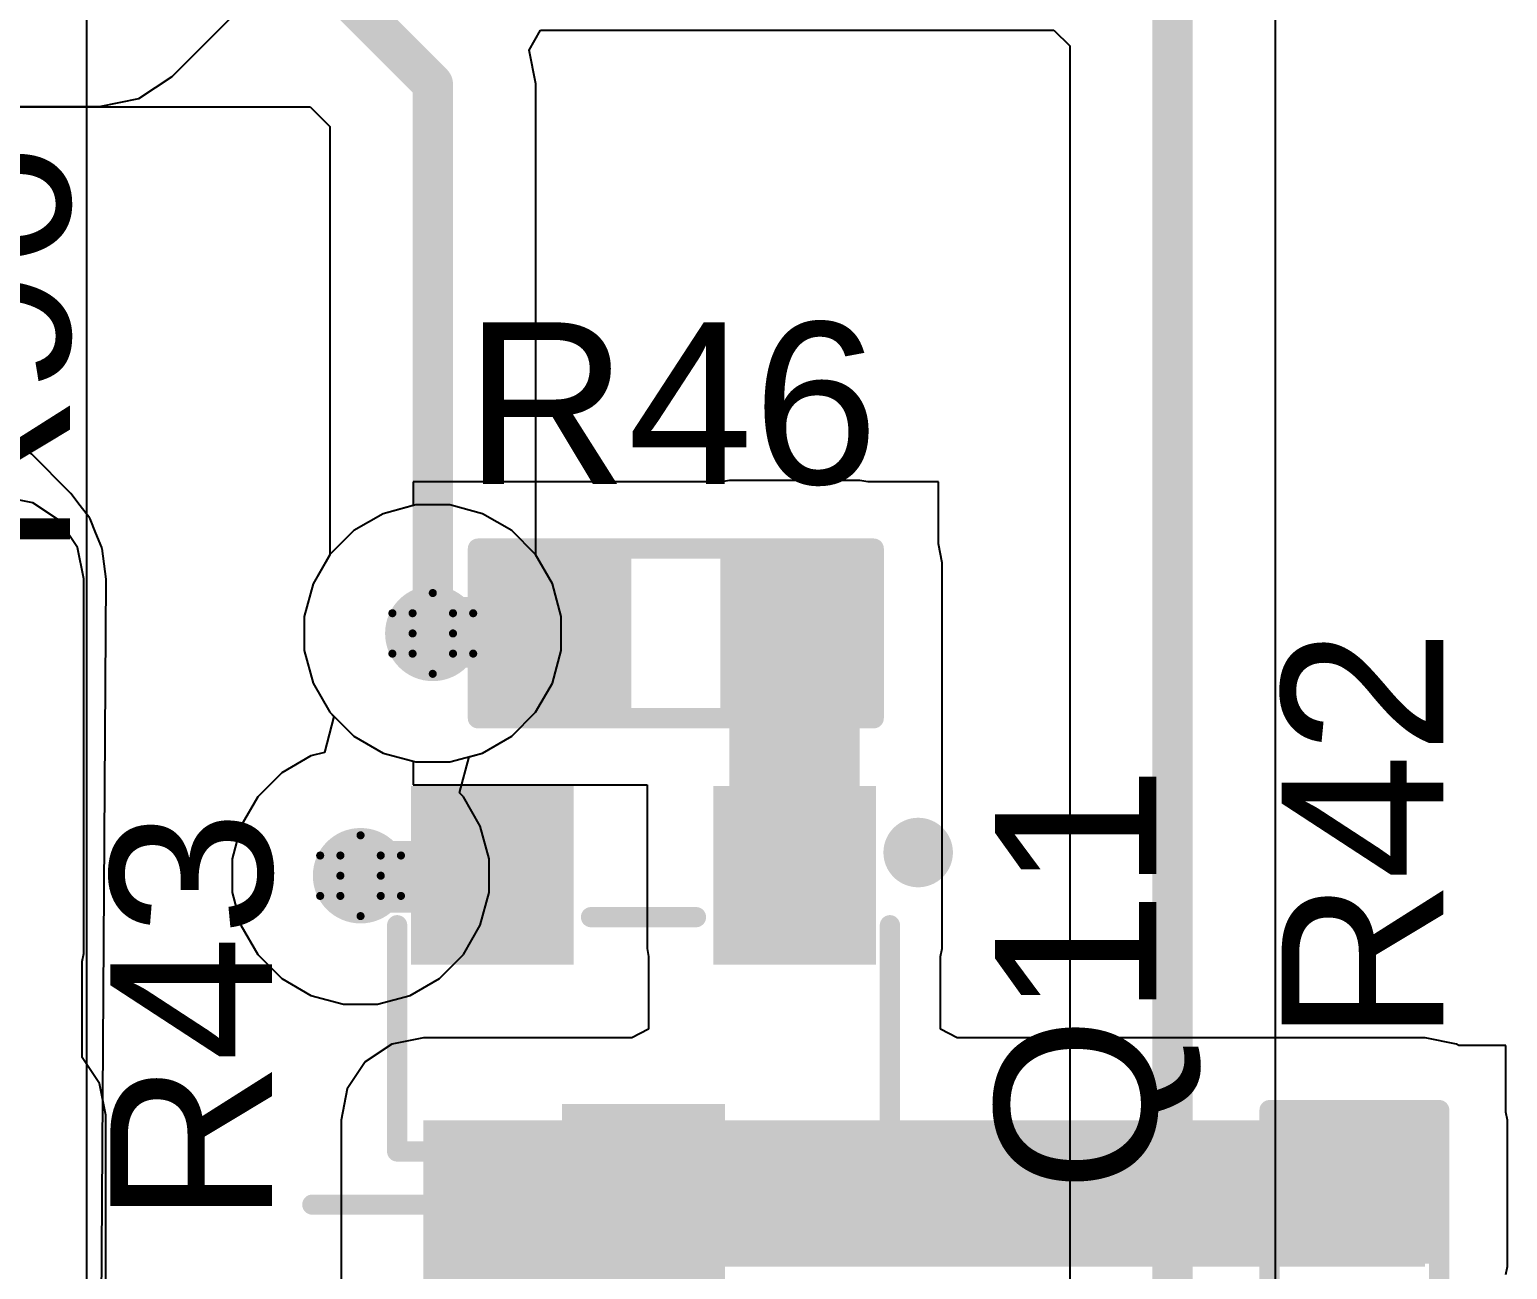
# Model space of a CAD drawing. Header units: inches. Extents: x -3 to 5437, y -3 to 5435.
# Drawn here: x 142.06 to 151.35, y 39.72 to 47.51 of the extents above; entities that cross this region are included whole.
import ezdxf

# ---------------------------------------------------------------- set-up
doc = ezdxf.new("R2010")
doc.units = ezdxf.units.IN
for name, color, linetype in [('Bottom Layer', 5, 'Continuous'), ('Bottom Solder', 6, 'Continuous'), ('Drill Drawing', 1, 'Continuous'), ('GND', 16, 'Continuous'), ('PWR', 76, 'Continuous'), ('Top Layer', 1, 'Continuous'), ('Top Overlay', 2, 'Continuous'), ('Top Paste', 8, 'Continuous'), ('Top Solder', 216, 'Continuous'), ('Via Holes', 16, 'Continuous')]:
    doc.layers.add(name, color=color, linetype=linetype)
doc.styles.add('Arial', font='', dxfattribs={"height": 0.2})
doc.styles.get('Arial').set_extended_font_data('Arial')

# ---------------------------------------------------------------- blocks, each defined once
blk = doc.blocks.new('SOT_23_316')
at = {"layer": 'Top Layer'}
for points in [[(-0.41, 1.46), (0.41, 1.46), (0.41, 0.54), (-0.41, 0.54)], [(-1.36, -0.54), (-0.54, -0.54), (-0.54, -1.46), (-1.36, -1.46)], [(0.54, -0.54), (1.36, -0.54), (1.36, -1.46), (0.54, -1.46)]]:
    blk.add_hatch(color=1, dxfattribs=at).paths.add_polyline_path(points)
at = {"layer": 'Top Paste'}
for points in [[(-0.41, 1.46), (0.41, 1.46), (0.41, 0.54), (-0.41, 0.54)], [(-1.36, -0.54), (-0.54, -0.54), (-0.54, -1.46), (-1.36, -1.46)], [(0.54, -0.54), (1.36, -0.54), (1.36, -1.46), (0.54, -1.46)]]:
    blk.add_hatch(color=8, dxfattribs=at).paths.add_polyline_path(points)
at = {"layer": 'Top Solder'}
for points in [[(-0.5116, 1.5616), (0.5116, 1.5616), (0.5116, 0.4384), (-0.5116, 0.4384)], [(-1.4616, -0.4384), (-0.4384, -0.4384), (-0.4384, -1.5616), (-1.4616, -1.5616)], [(0.4384, -0.4384), (1.4616, -0.4384), (1.4616, -1.5616), (0.4384, -1.5616)]]:
    blk.add_hatch(color=216, dxfattribs=at).paths.add_polyline_path(points)
at = {"layer": 'Top Overlay'}
for points in [[(-0.6096, 0.7366, 0.127, 0.127, 0), (-1.5494, 0.7366, 0.127, 0.127, 0)], [(-1.5494, 0.7366, 0.127, 0.127, 0), (-1.5494, -0.6858, 0.127, 0.127, 0)], [(1.5494, 0.7366, 0.127, 0.127, 0), (0.6096, 0.7366, 0.127, 0.127, 0)], [(1.5494, 0.7366, 0.127, 0.127, 0), (1.5494, -0.6858, 0.127, 0.127, 0)], [(0.3302, -0.7366, 0.127, 0.127, 0), (-0.3302, -0.7366, 0.127, 0.127, 0)]]:
    blk.add_lwpolyline(points, format="xyseb", dxfattribs=at)
for points in [[(-1.5812, 0.7366, 0.0635, 0.0635, 1), (-1.5176, 0.7366, 0.0635, 0.0635, 1)], [(-1.5812, 0.7366, 0.0635, 0.0635, 1), (-1.5176, 0.7366, 0.0635, 0.0635, 1)], [(-0.6413, 0.7366, 0.0635, 0.0635, 1), (-0.5778, 0.7366, 0.0635, 0.0635, 1)], [(0.5778, 0.7366, 0.0635, 0.0635, 1), (0.6413, 0.7366, 0.0635, 0.0635, 1)], [(1.5176, 0.7366, 0.0635, 0.0635, 1), (1.5812, 0.7366, 0.0635, 0.0635, 1)], [(1.5176, 0.7366, 0.0635, 0.0635, 1), (1.5812, 0.7366, 0.0635, 0.0635, 1)], [(-1.5812, -0.6858, 0.0635, 0.0635, 1), (-1.5176, -0.6858, 0.0635, 0.0635, 1)], [(1.5176, -0.6858, 0.0635, 0.0635, 1), (1.5812, -0.6858, 0.0635, 0.0635, 1)], [(-0.3619, -0.7366, 0.0635, 0.0635, 1), (-0.2984, -0.7366, 0.0635, 0.0635, 1)], [(0.2984, -0.7366, 0.0635, 0.0635, 1), (0.3619, -0.7366, 0.0635, 0.0635, 1)], [(-1.6356, -1.143, 0.254, 0.254, 1), (-1.8188, -1.143, 0.254, 0.254, 1)], [(-1.8823, -1.143, 0.127, 0.127, 1), (-1.7553, -1.143, 0.127, 0.127, 1)], [(-1.6991, -1.143, 0.127, 0.127, 1), (-1.5721, -1.143, 0.127, 0.127, 1)]]:
    blk.add_lwpolyline(points, format="xyseb", close=True, dxfattribs=at)
blk = doc.blocks.new('RES_0603_425')
at = {"layer": 'Top Layer'}
for points in [[(-0.381, 0.4445), (-0.381, -0.4445), (-1.143, -0.4445), (-1.143, 0.4445)], [(1.143, 0.4445), (1.143, -0.4445), (0.381, -0.4445), (0.381, 0.4445)]]:
    blk.add_hatch(color=1, dxfattribs=at).paths.add_polyline_path(points)
at = {"layer": 'Top Paste'}
for points in [[(-0.381, 0.4445), (-0.381, -0.4445), (-1.143, -0.4445), (-1.143, 0.4445)], [(1.143, 0.4445), (1.143, -0.4445), (0.381, -0.4445), (0.381, 0.4445)]]:
    blk.add_hatch(color=8, dxfattribs=at).paths.add_polyline_path(points)
at = {"layer": 'Top Solder'}
for points in [[(-0.2794, 0.5461), (-0.2794, -0.5461), (-1.2446, -0.5461), (-1.2446, 0.5461)], [(1.2446, 0.5461), (1.2446, -0.5461), (0.2794, -0.5461), (0.2794, 0.5461)]]:
    blk.add_hatch(color=216, dxfattribs=at).paths.add_polyline_path(points)
at = {"layer": 'Top Overlay'}
for points in [[(1.2446, 0.5334, 0.127, 0.127, 0), (-1.2446, 0.5334, 0.127, 0.127, 0)], [(-1.2446, 0.5334, 0.127, 0.127, 0), (-1.2446, -0.5334, 0.127, 0.127, 0)], [(1.2446, 0.5334, 0.127, 0.127, 0), (1.2446, -0.5334, 0.127, 0.127, 0)], [(1.2446, -0.5334, 0.127, 0.127, 0), (-1.2446, -0.5334, 0.127, 0.127, 0)]]:
    blk.add_lwpolyline(points, format="xyseb", dxfattribs=at)
for points in [[(-1.27635, 0.5334, 0.0635, 0.0635, 1), (-1.21285, 0.5334, 0.0635, 0.0635, 1)], [(-1.27635, 0.5334, 0.0635, 0.0635, 1), (-1.21285, 0.5334, 0.0635, 0.0635, 1)], [(1.21285, 0.5334, 0.0635, 0.0635, 1), (1.27635, 0.5334, 0.0635, 0.0635, 1)], [(1.21285, 0.5334, 0.0635, 0.0635, 1), (1.27635, 0.5334, 0.0635, 0.0635, 1)], [(-1.27635, -0.5334, 0.0635, 0.0635, 1), (-1.21285, -0.5334, 0.0635, 0.0635, 1)], [(-1.27635, -0.5334, 0.0635, 0.0635, 1), (-1.21285, -0.5334, 0.0635, 0.0635, 1)], [(1.21285, -0.5334, 0.0635, 0.0635, 1), (1.27635, -0.5334, 0.0635, 0.0635, 1)], [(1.21285, -0.5334, 0.0635, 0.0635, 1), (1.27635, -0.5334, 0.0635, 0.0635, 1)]]:
    blk.add_lwpolyline(points, format="xyseb", close=True, dxfattribs=at)
blk = doc.blocks.new('RES_0603_429')
at = {"layer": 'Top Layer'}
for points in [[(-0.381, 0.4445), (-0.381, -0.4445), (-1.143, -0.4445), (-1.143, 0.4445)], [(1.143, 0.4445), (1.143, -0.4445), (0.381, -0.4445), (0.381, 0.4445)]]:
    blk.add_hatch(color=1, dxfattribs=at).paths.add_polyline_path(points)
at = {"layer": 'Top Paste'}
for points in [[(-0.381, 0.4445), (-0.381, -0.4445), (-1.143, -0.4445), (-1.143, 0.4445)], [(1.143, 0.4445), (1.143, -0.4445), (0.381, -0.4445), (0.381, 0.4445)]]:
    blk.add_hatch(color=8, dxfattribs=at).paths.add_polyline_path(points)
at = {"layer": 'Top Solder'}
for points in [[(-0.2794, 0.5461), (-0.2794, -0.5461), (-1.2446, -0.5461), (-1.2446, 0.5461)], [(1.2446, 0.5461), (1.2446, -0.5461), (0.2794, -0.5461), (0.2794, 0.5461)]]:
    blk.add_hatch(color=216, dxfattribs=at).paths.add_polyline_path(points)
at = {"layer": 'Top Overlay'}
for points in [[(-1.2446, 0.5334, 0.127, 0.127, 0), (-1.2446, -0.5334, 0.127, 0.127, 0)], [(-1.2446, 0.5334, 0.127, 0.127, 0), (1.2446, 0.5334, 0.127, 0.127, 0)], [(1.2446, 0.5334, 0.127, 0.127, 0), (1.2446, -0.5334, 0.127, 0.127, 0)], [(-1.2446, -0.5334, 0.127, 0.127, 0), (1.2446, -0.5334, 0.127, 0.127, 0)]]:
    blk.add_lwpolyline(points, format="xyseb", dxfattribs=at)
for points in [[(-1.27635, 0.5334, 0.0635, 0.0635, 1), (-1.21285, 0.5334, 0.0635, 0.0635, 1)], [(-1.27635, 0.5334, 0.0635, 0.0635, 1), (-1.21285, 0.5334, 0.0635, 0.0635, 1)], [(1.21285, 0.5334, 0.0635, 0.0635, 1), (1.27635, 0.5334, 0.0635, 0.0635, 1)], [(1.21285, 0.5334, 0.0635, 0.0635, 1), (1.27635, 0.5334, 0.0635, 0.0635, 1)], [(-1.27635, -0.5334, 0.0635, 0.0635, 1), (-1.21285, -0.5334, 0.0635, 0.0635, 1)], [(-1.27635, -0.5334, 0.0635, 0.0635, 1), (-1.21285, -0.5334, 0.0635, 0.0635, 1)], [(1.21285, -0.5334, 0.0635, 0.0635, 1), (1.27635, -0.5334, 0.0635, 0.0635, 1)], [(1.21285, -0.5334, 0.0635, 0.0635, 1), (1.27635, -0.5334, 0.0635, 0.0635, 1)]]:
    blk.add_lwpolyline(points, format="xyseb", close=True, dxfattribs=at)

msp = doc.modelspace()

# ---------------------------------------------------------------- hatches: boundary and pattern name
at = {"layer": 'Bottom Layer'}
h = msp.add_hatch(color=5, dxfattribs=at)
edge = h.paths.add_edge_path()
edge.add_arc((144.5944, 43.7143), 0.3, 0, 360)
h = msp.add_hatch(color=5, dxfattribs=at)
edge = h.paths.add_edge_path()
edge.add_arc((144.1402, 42.1909), 0.3, 0, 360)
at = {"layer": 'Bottom Solder'}
h = msp.add_hatch(color=6, dxfattribs=at)
edge = h.paths.add_edge_path()
edge.add_arc((144.5944, 43.7143), 0.15, 0, 360)
h = msp.add_hatch(color=6, dxfattribs=at)
edge = h.paths.add_edge_path()
edge.add_arc((144.1402, 42.1909), 0.15, 0, 360)
at = {"layer": 'GND'}
h = msp.add_hatch(color=16, dxfattribs=at)
edge = h.paths.add_edge_path()
edge.add_arc((144.5944, 43.7143), 0.3, 0, 360)
h = msp.add_hatch(color=16, dxfattribs=at)
edge = h.paths.add_edge_path()
edge.add_arc((144.1402, 42.1909), 0.3, 0, 360)
at = {"layer": 'PWR'}
h = msp.add_hatch(color=76, dxfattribs=at)
edge = h.paths.add_edge_path()
edge.add_arc((144.5944, 43.7143), 0.3, 0, 360)
h = msp.add_hatch(color=76, dxfattribs=at)
edge = h.paths.add_edge_path()
edge.add_arc((144.1402, 42.1909), 0.3, 0, 360)
at = {"layer": 'Top Layer'}
for points in [[(146.4596, 41.7337), (147.2796, 41.7337), (147.2796, 44.1588), (146.4596, 44.1588)], [(144.5944, 43.4984), (145.7418, 43.4984), (145.7418, 43.9429), (144.5944, 43.9429)], [(144.9282, 42.409), (144.1402, 42.409), (144.1402, 41.959), (144.9282, 41.959)], [(144.5353, 38.5835), (145.5096, 38.5835), (145.5096, 40.6537), (144.5353, 40.6537)], [(144.5353, 39.7337), (150.8345, 39.7337), (150.8345, 40.6537), (144.5353, 40.6537)]]:
    msp.add_hatch(color=1, dxfattribs=at).paths.add_polyline_path(points)
h = msp.add_hatch(color=1, dxfattribs=at)
edge = h.paths.add_edge_path()
edge.add_arc((144.5944, 43.7143), 0.3, 0, 360)
h = msp.add_hatch(color=1, dxfattribs=at)
edge = h.paths.add_edge_path()
edge.add_arc((144.1402, 42.1909), 0.3, 0, 360)
at = {"layer": 'Top Solder'}
h = msp.add_hatch(color=216, dxfattribs=at)
edge = h.paths.add_edge_path()
edge.add_arc((144.5944, 43.7143), 0.15, 0, 360)
h = msp.add_hatch(color=216, dxfattribs=at)
edge = h.paths.add_edge_path()
edge.add_arc((144.1402, 42.1909), 0.15, 0, 360)
at = {"layer": 'Via Holes'}
h = msp.add_hatch(color=7, dxfattribs=at)
edge = h.paths.add_edge_path()
edge.add_arc((144.5944, 43.7143), 0.15, 0, 360)
h = msp.add_hatch(color=7, dxfattribs=at)
edge = h.paths.add_edge_path()
edge.add_arc((144.1402, 42.1909), 0.15, 0, 360)

# ---------------------------------------------------------------- linework, layer by layer
at = {"layer": 'Bottom Layer'}
for p, q in [((149.8945, 23.2285), (149.8945, 47.6765)), ((145.1997, 47.3811), (145.2727, 47.5081)), ((145.2727, 47.5081), (148.4999, 47.5081)), ((148.4999, 47.5081), (148.5996, 47.4084)), ((148.5996, 47.4084), (148.5996, 23.2285)), ((145.2419, 47.1691), (145.1997, 47.3811)), ((145.2419, 44.2089), (145.2419, 47.1691)), ((127.1793, 47.0255), (143.8224, 47.0255)), ((143.8224, 47.0255), (143.947, 46.9009)), ((143.947, 46.9009), (143.947, 44.2089)), ((142.0723, 44.8411), (141.9131, 44.9632)), ((142.3149, 44.5984), (142.0723, 44.8411)), ((142.3164, 44.5964), (142.3149, 44.5984)), ((142.3185, 44.5948), (142.3164, 44.5964)), ((142.3775, 44.5169), (142.3185, 44.5948)), ((142.437, 44.4393), (142.3775, 44.5169)), ((142.438, 44.4369), (142.437, 44.4393)), ((142.4396, 44.4349), (142.438, 44.4369)), ((142.4764, 44.3443), (142.4396, 44.4349)), ((142.5138, 44.2539), (142.4764, 44.3443)), ((142.5141, 44.2514), (142.5138, 44.2539)), ((142.5151, 44.249), (142.5141, 44.2514)), ((142.5272, 44.152), (142.5151, 44.249)), ((142.54, 44.055), (142.5272, 44.152)), ((143.947, 44.2089), (143.8415, 44.0262)), ((145.3474, 44.0262), (145.2419, 44.2089)), ((142.5397, 44.0524), (142.54, 44.055)), ((142.5034, 38.5015), (142.54, 44.0499)), ((142.54, 44.0499), (142.5397, 44.0524)), ((143.8415, 44.0262), (143.7864, 43.8206)), ((145.4024, 43.8206), (145.3474, 44.0262)), ((143.7864, 43.8206), (143.7864, 43.6079)), ((145.4024, 43.6079), (145.4024, 43.8206)), ((143.7864, 43.6079), (143.8415, 43.4024)), ((145.3474, 43.4024), (145.4024, 43.6079)), ((143.8415, 43.4024), (143.9479, 43.2182)), ((145.241, 43.2182), (145.3474, 43.4024)), ((143.9479, 43.2182), (144.0983, 43.0677)), ((145.0906, 43.0677), (145.241, 43.2182)), ((144.0983, 43.0677), (144.2826, 42.9613)), ((144.9063, 42.9613), (145.0906, 43.0677)), ((144.2826, 42.9613), (144.4881, 42.9063)), ((144.7008, 42.9063), (144.9063, 42.9613)), ((144.4881, 42.9063), (144.7008, 42.9063))]:
    msp.add_line(p, q, dxfattribs=at)
for points in [[(144.0906, 47.673, 0.254, 0.254, 0), (144.5944, 47.1691, 0.254, 0.254, 0)], [(149.247, 22.7339, 0.254, 0.254, 0), (149.247, 47.6765, 0.254, 0.254, 0)], [(144.5944, 43.7143, 0.254, 0.254, 0), (144.5944, 47.1691, 0.254, 0.254, 0)]]:
    msp.add_lwpolyline(points, format="xyseb", dxfattribs=at)
for points in [[(144.5309, 47.1691, 0.127, 0.127, 1), (144.6579, 47.1691, 0.127, 0.127, 1)], [(144.5309, 47.1691, 0.127, 0.127, 1), (144.6579, 47.1691, 0.127, 0.127, 1)], [(144.5309, 43.7143, 0.127, 0.127, 1), (144.6579, 43.7143, 0.127, 0.127, 1)]]:
    msp.add_lwpolyline(points, format="xyseb", close=True, dxfattribs=at)
at = {"layer": 'Drill Drawing'}
for points in [[(144.4674, 43.8413, 0.0508, 0.0508, 0), (144.5944, 43.9683, 0.0508, 0.0508, 0)], [(144.5944, 43.9683, 0.0508, 0.0508, 0), (144.7214, 43.8413, 0.0508, 0.0508, 0)], [(144.3404, 43.8413, 0.0508, 0.0508, 0), (144.4674, 43.7143, 0.0508, 0.0508, 0)], [(144.3404, 43.8413, 0.0508, 0.0508, 0), (144.4674, 43.8413, 0.0508, 0.0508, 0)], [(144.7214, 43.8413, 0.0508, 0.0508, 0), (144.8484, 43.8413, 0.0508, 0.0508, 0)], [(144.7214, 43.7143, 0.0508, 0.0508, 0), (144.8484, 43.8413, 0.0508, 0.0508, 0)], [(144.3404, 43.5873, 0.0508, 0.0508, 0), (144.4674, 43.7143, 0.0508, 0.0508, 0)], [(144.7214, 43.7143, 0.0508, 0.0508, 0), (144.8484, 43.5873, 0.0508, 0.0508, 0)], [(144.3404, 43.5873, 0.0508, 0.0508, 0), (144.4674, 43.5873, 0.0508, 0.0508, 0)], [(144.4674, 43.5873, 0.0508, 0.0508, 0), (144.5944, 43.4603, 0.0508, 0.0508, 0)], [(144.5944, 43.4603, 0.0508, 0.0508, 0), (144.7214, 43.5873, 0.0508, 0.0508, 0)], [(144.7214, 43.5873, 0.0508, 0.0508, 0), (144.8484, 43.5873, 0.0508, 0.0508, 0)], [(144.0132, 42.3179, 0.0508, 0.0508, 0), (144.1402, 42.4449, 0.0508, 0.0508, 0)], [(144.1402, 42.4449, 0.0508, 0.0508, 0), (144.2672, 42.3179, 0.0508, 0.0508, 0)], [(143.8862, 42.3179, 0.0508, 0.0508, 0), (144.0132, 42.1909, 0.0508, 0.0508, 0)], [(143.8862, 42.3179, 0.0508, 0.0508, 0), (144.0132, 42.3179, 0.0508, 0.0508, 0)], [(144.2672, 42.3179, 0.0508, 0.0508, 0), (144.3942, 42.3179, 0.0508, 0.0508, 0)], [(144.2672, 42.1909, 0.0508, 0.0508, 0), (144.3942, 42.3179, 0.0508, 0.0508, 0)], [(143.8862, 42.0639, 0.0508, 0.0508, 0), (144.0132, 42.1909, 0.0508, 0.0508, 0)], [(144.2672, 42.1909, 0.0508, 0.0508, 0), (144.3942, 42.0639, 0.0508, 0.0508, 0)], [(143.8862, 42.0639, 0.0508, 0.0508, 0), (144.0132, 42.0639, 0.0508, 0.0508, 0)], [(144.0132, 42.0639, 0.0508, 0.0508, 0), (144.1402, 41.9369, 0.0508, 0.0508, 0)], [(144.1402, 41.9369, 0.0508, 0.0508, 0), (144.2672, 42.0639, 0.0508, 0.0508, 0)], [(144.2672, 42.0639, 0.0508, 0.0508, 0), (144.3942, 42.0639, 0.0508, 0.0508, 0)]]:
    msp.add_lwpolyline(points, format="xyseb", dxfattribs=at)
for points in [[(144.5817, 43.9683, 0.0254, 0.0254, 1), (144.6071, 43.9683, 0.0254, 0.0254, 1)], [(144.5817, 43.9683, 0.0254, 0.0254, 1), (144.6071, 43.9683, 0.0254, 0.0254, 1)], [(144.3277, 43.8413, 0.0254, 0.0254, 1), (144.3531, 43.8413, 0.0254, 0.0254, 1)], [(144.3277, 43.8413, 0.0254, 0.0254, 1), (144.3531, 43.8413, 0.0254, 0.0254, 1)], [(144.4547, 43.8413, 0.0254, 0.0254, 1), (144.4801, 43.8413, 0.0254, 0.0254, 1)], [(144.4547, 43.8413, 0.0254, 0.0254, 1), (144.4801, 43.8413, 0.0254, 0.0254, 1)], [(144.7087, 43.8413, 0.0254, 0.0254, 1), (144.7341, 43.8413, 0.0254, 0.0254, 1)], [(144.7087, 43.8413, 0.0254, 0.0254, 1), (144.7341, 43.8413, 0.0254, 0.0254, 1)], [(144.8357, 43.8413, 0.0254, 0.0254, 1), (144.8611, 43.8413, 0.0254, 0.0254, 1)], [(144.8357, 43.8413, 0.0254, 0.0254, 1), (144.8611, 43.8413, 0.0254, 0.0254, 1)], [(144.4547, 43.7143, 0.0254, 0.0254, 1), (144.4801, 43.7143, 0.0254, 0.0254, 1)], [(144.4547, 43.7143, 0.0254, 0.0254, 1), (144.4801, 43.7143, 0.0254, 0.0254, 1)], [(144.7087, 43.7143, 0.0254, 0.0254, 1), (144.7341, 43.7143, 0.0254, 0.0254, 1)], [(144.7087, 43.7143, 0.0254, 0.0254, 1), (144.7341, 43.7143, 0.0254, 0.0254, 1)], [(144.3277, 43.5873, 0.0254, 0.0254, 1), (144.3531, 43.5873, 0.0254, 0.0254, 1)], [(144.3277, 43.5873, 0.0254, 0.0254, 1), (144.3531, 43.5873, 0.0254, 0.0254, 1)], [(144.4547, 43.5873, 0.0254, 0.0254, 1), (144.4801, 43.5873, 0.0254, 0.0254, 1)], [(144.4547, 43.5873, 0.0254, 0.0254, 1), (144.4801, 43.5873, 0.0254, 0.0254, 1)], [(144.7087, 43.5873, 0.0254, 0.0254, 1), (144.7341, 43.5873, 0.0254, 0.0254, 1)], [(144.7087, 43.5873, 0.0254, 0.0254, 1), (144.7341, 43.5873, 0.0254, 0.0254, 1)], [(144.8357, 43.5873, 0.0254, 0.0254, 1), (144.8611, 43.5873, 0.0254, 0.0254, 1)], [(144.8357, 43.5873, 0.0254, 0.0254, 1), (144.8611, 43.5873, 0.0254, 0.0254, 1)], [(144.5817, 43.4603, 0.0254, 0.0254, 1), (144.6071, 43.4603, 0.0254, 0.0254, 1)], [(144.5817, 43.4603, 0.0254, 0.0254, 1), (144.6071, 43.4603, 0.0254, 0.0254, 1)], [(144.1275, 42.4449, 0.0254, 0.0254, 1), (144.1529, 42.4449, 0.0254, 0.0254, 1)], [(144.1275, 42.4449, 0.0254, 0.0254, 1), (144.1529, 42.4449, 0.0254, 0.0254, 1)], [(143.8735, 42.3179, 0.0254, 0.0254, 1), (143.8989, 42.3179, 0.0254, 0.0254, 1)], [(143.8735, 42.3179, 0.0254, 0.0254, 1), (143.8989, 42.3179, 0.0254, 0.0254, 1)], [(144.0005, 42.3179, 0.0254, 0.0254, 1), (144.0259, 42.3179, 0.0254, 0.0254, 1)], [(144.0005, 42.3179, 0.0254, 0.0254, 1), (144.0259, 42.3179, 0.0254, 0.0254, 1)], [(144.2545, 42.3179, 0.0254, 0.0254, 1), (144.2799, 42.3179, 0.0254, 0.0254, 1)], [(144.2545, 42.3179, 0.0254, 0.0254, 1), (144.2799, 42.3179, 0.0254, 0.0254, 1)], [(144.3815, 42.3179, 0.0254, 0.0254, 1), (144.4069, 42.3179, 0.0254, 0.0254, 1)], [(144.3815, 42.3179, 0.0254, 0.0254, 1), (144.4069, 42.3179, 0.0254, 0.0254, 1)], [(144.0005, 42.1909, 0.0254, 0.0254, 1), (144.0259, 42.1909, 0.0254, 0.0254, 1)], [(144.0005, 42.1909, 0.0254, 0.0254, 1), (144.0259, 42.1909, 0.0254, 0.0254, 1)], [(144.2545, 42.1909, 0.0254, 0.0254, 1), (144.2799, 42.1909, 0.0254, 0.0254, 1)], [(144.2545, 42.1909, 0.0254, 0.0254, 1), (144.2799, 42.1909, 0.0254, 0.0254, 1)], [(143.8735, 42.0639, 0.0254, 0.0254, 1), (143.8989, 42.0639, 0.0254, 0.0254, 1)], [(143.8735, 42.0639, 0.0254, 0.0254, 1), (143.8989, 42.0639, 0.0254, 0.0254, 1)], [(144.0005, 42.0639, 0.0254, 0.0254, 1), (144.0259, 42.0639, 0.0254, 0.0254, 1)], [(144.0005, 42.0639, 0.0254, 0.0254, 1), (144.0259, 42.0639, 0.0254, 0.0254, 1)], [(144.2545, 42.0639, 0.0254, 0.0254, 1), (144.2799, 42.0639, 0.0254, 0.0254, 1)], [(144.2545, 42.0639, 0.0254, 0.0254, 1), (144.2799, 42.0639, 0.0254, 0.0254, 1)], [(144.3815, 42.0639, 0.0254, 0.0254, 1), (144.4069, 42.0639, 0.0254, 0.0254, 1)], [(144.3815, 42.0639, 0.0254, 0.0254, 1), (144.4069, 42.0639, 0.0254, 0.0254, 1)], [(144.1275, 41.9369, 0.0254, 0.0254, 1), (144.1529, 41.9369, 0.0254, 0.0254, 1)], [(144.1275, 41.9369, 0.0254, 0.0254, 1), (144.1529, 41.9369, 0.0254, 0.0254, 1)]]:
    msp.add_lwpolyline(points, format="xyseb", close=True, dxfattribs=at)
at = {"layer": 'GND'}
for p, q in [((144.4881, 44.5223), (144.2826, 44.4672)), ((144.7008, 44.5223), (144.4881, 44.5223)), ((144.9063, 44.4672), (144.7008, 44.5223)), ((144.2826, 44.4672), (144.0983, 44.3608)), ((145.0906, 44.3608), (144.9063, 44.4672)), ((144.0983, 44.3608), (143.9479, 44.2104)), ((145.241, 44.2104), (145.0906, 44.3608)), ((143.9479, 44.2104), (143.8415, 44.0262)), ((145.3474, 44.0262), (145.241, 44.2104)), ((143.8415, 44.0262), (143.7864, 43.8206)), ((145.4024, 43.8206), (145.3474, 44.0262)), ((143.7864, 43.8206), (143.7864, 43.6079)), ((145.4024, 43.6079), (145.4024, 43.8206)), ((143.7864, 43.6079), (143.8415, 43.4024)), ((145.3474, 43.4024), (145.4024, 43.6079)), ((143.8415, 43.4024), (143.9479, 43.2182)), ((145.241, 43.2182), (145.3474, 43.4024)), ((143.9479, 43.2182), (144.0983, 43.0677)), ((145.0906, 43.0677), (145.241, 43.2182)), ((144.0983, 43.0677), (144.2826, 42.9613)), ((144.9063, 42.9613), (145.0906, 43.0677)), ((144.2826, 42.9613), (144.4881, 42.9063)), ((144.7008, 42.9063), (144.9063, 42.9613)), ((144.4881, 42.9063), (144.7008, 42.9063))]:
    msp.add_line(p, q, dxfattribs=at)
at = {"layer": 'PWR'}
for p, q in [((142.4178, 35.7886), (142.4178, 54.1274)), ((144.4881, 44.5223), (144.2826, 44.4672)), ((144.7008, 44.5223), (144.4881, 44.5223)), ((144.9063, 44.4672), (144.7008, 44.5223)), ((144.2826, 44.4672), (144.0983, 44.3608)), ((145.0906, 44.3608), (144.9063, 44.4672)), ((144.0983, 44.3608), (143.9479, 44.2104)), ((145.241, 44.2104), (145.0906, 44.3608)), ((143.9479, 44.2104), (143.8415, 44.0262)), ((145.3474, 44.0262), (145.241, 44.2104)), ((143.8415, 44.0262), (143.7864, 43.8206)), ((145.4024, 43.8206), (145.3474, 44.0262)), ((143.7864, 43.8206), (143.7864, 43.6079)), ((145.4024, 43.6079), (145.4024, 43.8206)), ((143.7864, 43.6079), (143.8415, 43.4024)), ((145.3474, 43.4024), (145.4024, 43.6079)), ((143.8415, 43.4024), (143.9479, 43.2182)), ((145.241, 43.2182), (145.3474, 43.4024)), ((143.9479, 43.2182), (143.9731, 43.1929)), ((145.0906, 43.0677), (145.241, 43.2182)), ((143.9731, 43.1929), (143.9124, 42.9663)), ((144.9063, 42.9613), (145.0906, 43.0677)), ((143.8284, 42.9438), (143.6441, 42.8374)), ((143.9124, 42.9663), (143.8284, 42.9438)), ((144.7616, 42.7122), (144.8223, 42.9388)), ((144.8223, 42.9388), (144.9063, 42.9613)), ((143.6441, 42.8374), (143.4937, 42.687)), ((143.4937, 42.687), (143.3873, 42.5027)), ((144.7868, 42.687), (144.7616, 42.7122)), ((144.8932, 42.5027), (144.7868, 42.687)), ((143.3873, 42.5027), (143.3322, 42.2972)), ((144.9482, 42.2972), (144.8932, 42.5027)), ((143.3322, 42.2972), (143.3322, 42.0845)), ((144.9482, 42.0845), (144.9482, 42.2972)), ((143.3322, 42.0845), (143.3873, 41.879)), ((144.8932, 41.879), (144.9482, 42.0845)), ((143.3873, 41.879), (143.4937, 41.6947)), ((144.7868, 41.6947), (144.8932, 41.879)), ((143.4937, 41.6947), (143.6441, 41.5443)), ((144.6364, 41.5443), (144.7868, 41.6947)), ((143.6441, 41.5443), (143.8284, 41.4379)), ((144.4521, 41.4379), (144.6364, 41.5443)), ((143.8284, 41.4379), (144.0339, 41.3829)), ((144.0339, 41.3829), (144.2466, 41.3829)), ((144.2466, 41.3829), (144.4521, 41.4379))]:
    msp.add_line(p, q, dxfattribs=at)
at = {"layer": 'Top Layer'}
for p, q in [((142.9558, 47.217), (143.368, 47.6292)), ((142.7458, 47.0767), (142.9558, 47.217)), ((106.3743, 47.0274), (142.498, 47.0274)), ((142.498, 47.0274), (142.7458, 47.0767)), ((146.4096, 44.6668), (144.4718, 44.6668)), ((144.4718, 44.6668), (144.4718, 44.5179)), ((146.4596, 44.6767), (146.4096, 44.6668)), ((147.2796, 44.6767), (146.4596, 44.6767)), ((147.3297, 44.6668), (147.2796, 44.6767)), ((147.7738, 44.6668), (147.3297, 44.6668)), ((147.7738, 44.2782), (147.7738, 44.6668)), ((142.0792, 44.5357), (141.881, 44.5751)), ((142.2473, 44.4234), (142.0792, 44.5357)), ((144.4718, 44.5179), (144.2826, 44.4672)), ((144.2826, 44.4672), (144.0983, 44.3608)), ((142.3596, 44.2554), (142.2473, 44.4234)), ((144.0983, 44.3608), (143.9479, 44.2104)), ((142.399, 44.0572), (142.3596, 44.2554)), ((147.7976, 44.1588), (147.7738, 44.2782)), ((143.9479, 44.2104), (143.8415, 44.0262)), ((147.7976, 41.7337), (147.7976, 44.1588)), ((142.399, 41.7017), (142.399, 44.0572)), ((143.8415, 44.0262), (143.7864, 43.8206)), ((143.7864, 43.8206), (143.7864, 43.6079)), ((143.7864, 43.6079), (143.8415, 43.4024)), ((143.8415, 43.4024), (143.9479, 43.2182)), ((143.9479, 43.2182), (144.0983, 43.0677)), ((144.0983, 43.0677), (144.2826, 42.9613)), ((144.2826, 42.9613), (144.4718, 42.9106)), ((144.4718, 42.9106), (144.4718, 42.7618)), ((144.4718, 42.7618), (145.9417, 42.7618)), ((145.9417, 42.7618), (145.9417, 41.7337)), ((145.9417, 41.7337), (145.9516, 41.6836)), ((147.7876, 41.6836), (147.7976, 41.7337)), ((142.389, 41.6516), (142.399, 41.7017)), ((142.389, 41.0488), (142.389, 41.6516)), ((145.9516, 41.6836), (145.9516, 41.2257)), ((147.7876, 41.2986), (147.7876, 41.6836)), ((147.7876, 41.2257), (147.7876, 41.2986)), ((145.9516, 41.2257), (145.847, 41.1716)), ((147.8922, 41.1716), (147.7876, 41.2257)), ((144.3371, 41.1322), (144.1691, 41.0199)), ((144.5353, 41.1716), (144.3371, 41.1322)), ((145.847, 41.1716), (144.5353, 41.1716)), ((150.8345, 41.1716), (147.8922, 41.1716)), ((151.0327, 41.1322), (150.8345, 41.1716)), ((151.0458, 41.1235), (151.0327, 41.1322)), ((151.3425, 41.1235), (151.0458, 41.1235)), ((151.3425, 40.7037), (151.3425, 41.1235)), ((142.4993, 40.8839), (142.389, 41.0488)), ((144.1691, 41.0199), (144.0568, 40.8519)), ((142.5387, 40.6857), (142.4993, 40.8839)), ((144.0568, 40.8519), (144.0174, 40.6537)), ((142.5387, 35.4593), (142.5387, 40.6857)), ((144.0174, 40.6537), (144.0174, 39.5855)), ((151.3525, 40.6537), (151.3425, 40.7037)), ((151.3525, 39.7337), (151.3525, 40.6537)), ((151.3425, 39.6836), (151.3525, 39.7337))]:
    msp.add_line(p, q, dxfattribs=at)
at = {"layer": 'Top Overlay'}
for points in [[(143.8368, 40.1228, 0.127, 0.127, 0), (144.7864, 40.1228, 0.127, 0.127, 0)], [(144.7864, 40.1228, 0.127, 0.127, 0), (144.9798, 39.9293, 0.127, 0.127, 0)], [(144.9798, 39.4471, 0.127, 0.127, 0), (144.9798, 39.9293, 0.127, 0.127, 0)]]:
    msp.add_lwpolyline(points, format="xyseb", dxfattribs=at)
for points in [[(143.8051, 40.1228, 0.0635, 0.0635, 1), (143.8686, 40.1228, 0.0635, 0.0635, 1)], [(144.7546, 40.1228, 0.0635, 0.0635, 1), (144.8181, 40.1228, 0.0635, 0.0635, 1)], [(144.7546, 40.1228, 0.0635, 0.0635, 1), (144.8181, 40.1228, 0.0635, 0.0635, 1)], [(144.9481, 39.9293, 0.0635, 0.0635, 1), (145.0116, 39.9293, 0.0635, 0.0635, 1)], [(144.9481, 39.9293, 0.0635, 0.0635, 1), (145.0116, 39.9293, 0.0635, 0.0635, 1)]]:
    msp.add_lwpolyline(points, format="xyseb", close=True, dxfattribs=at)

# ---------------------------------------------------------------- block references
for name, p, rotation in [('RES_0603_425', (146.1228, 43.7143), 180), ('SOT_23_316', (145.9196, 41.1937), 180), ('RES_0603_429', (150.39, 39.4725), 90)]:
    msp.add_blockref(name, p, dxfattribs=dict(rotation=rotation))

# ---------------------------------------------------------------- texts
at = {"layer": 'Top Overlay', "style": 'Arial'}
for s, p in [('R96', (142.3127, 44.1888)), ('R42', (150.9487, 41.1408)), ('Q11', (149.1453, 40.201)), ('R43', (143.5827, 39.9978))]:
    msp.add_text(s, height=1.016, rotation=90, dxfattribs=at).set_placement(p)
msp.add_text('R46', height=1.016, dxfattribs=at).set_placement((144.794, 44.6542))

doc.saveas('drawing.dxf')
